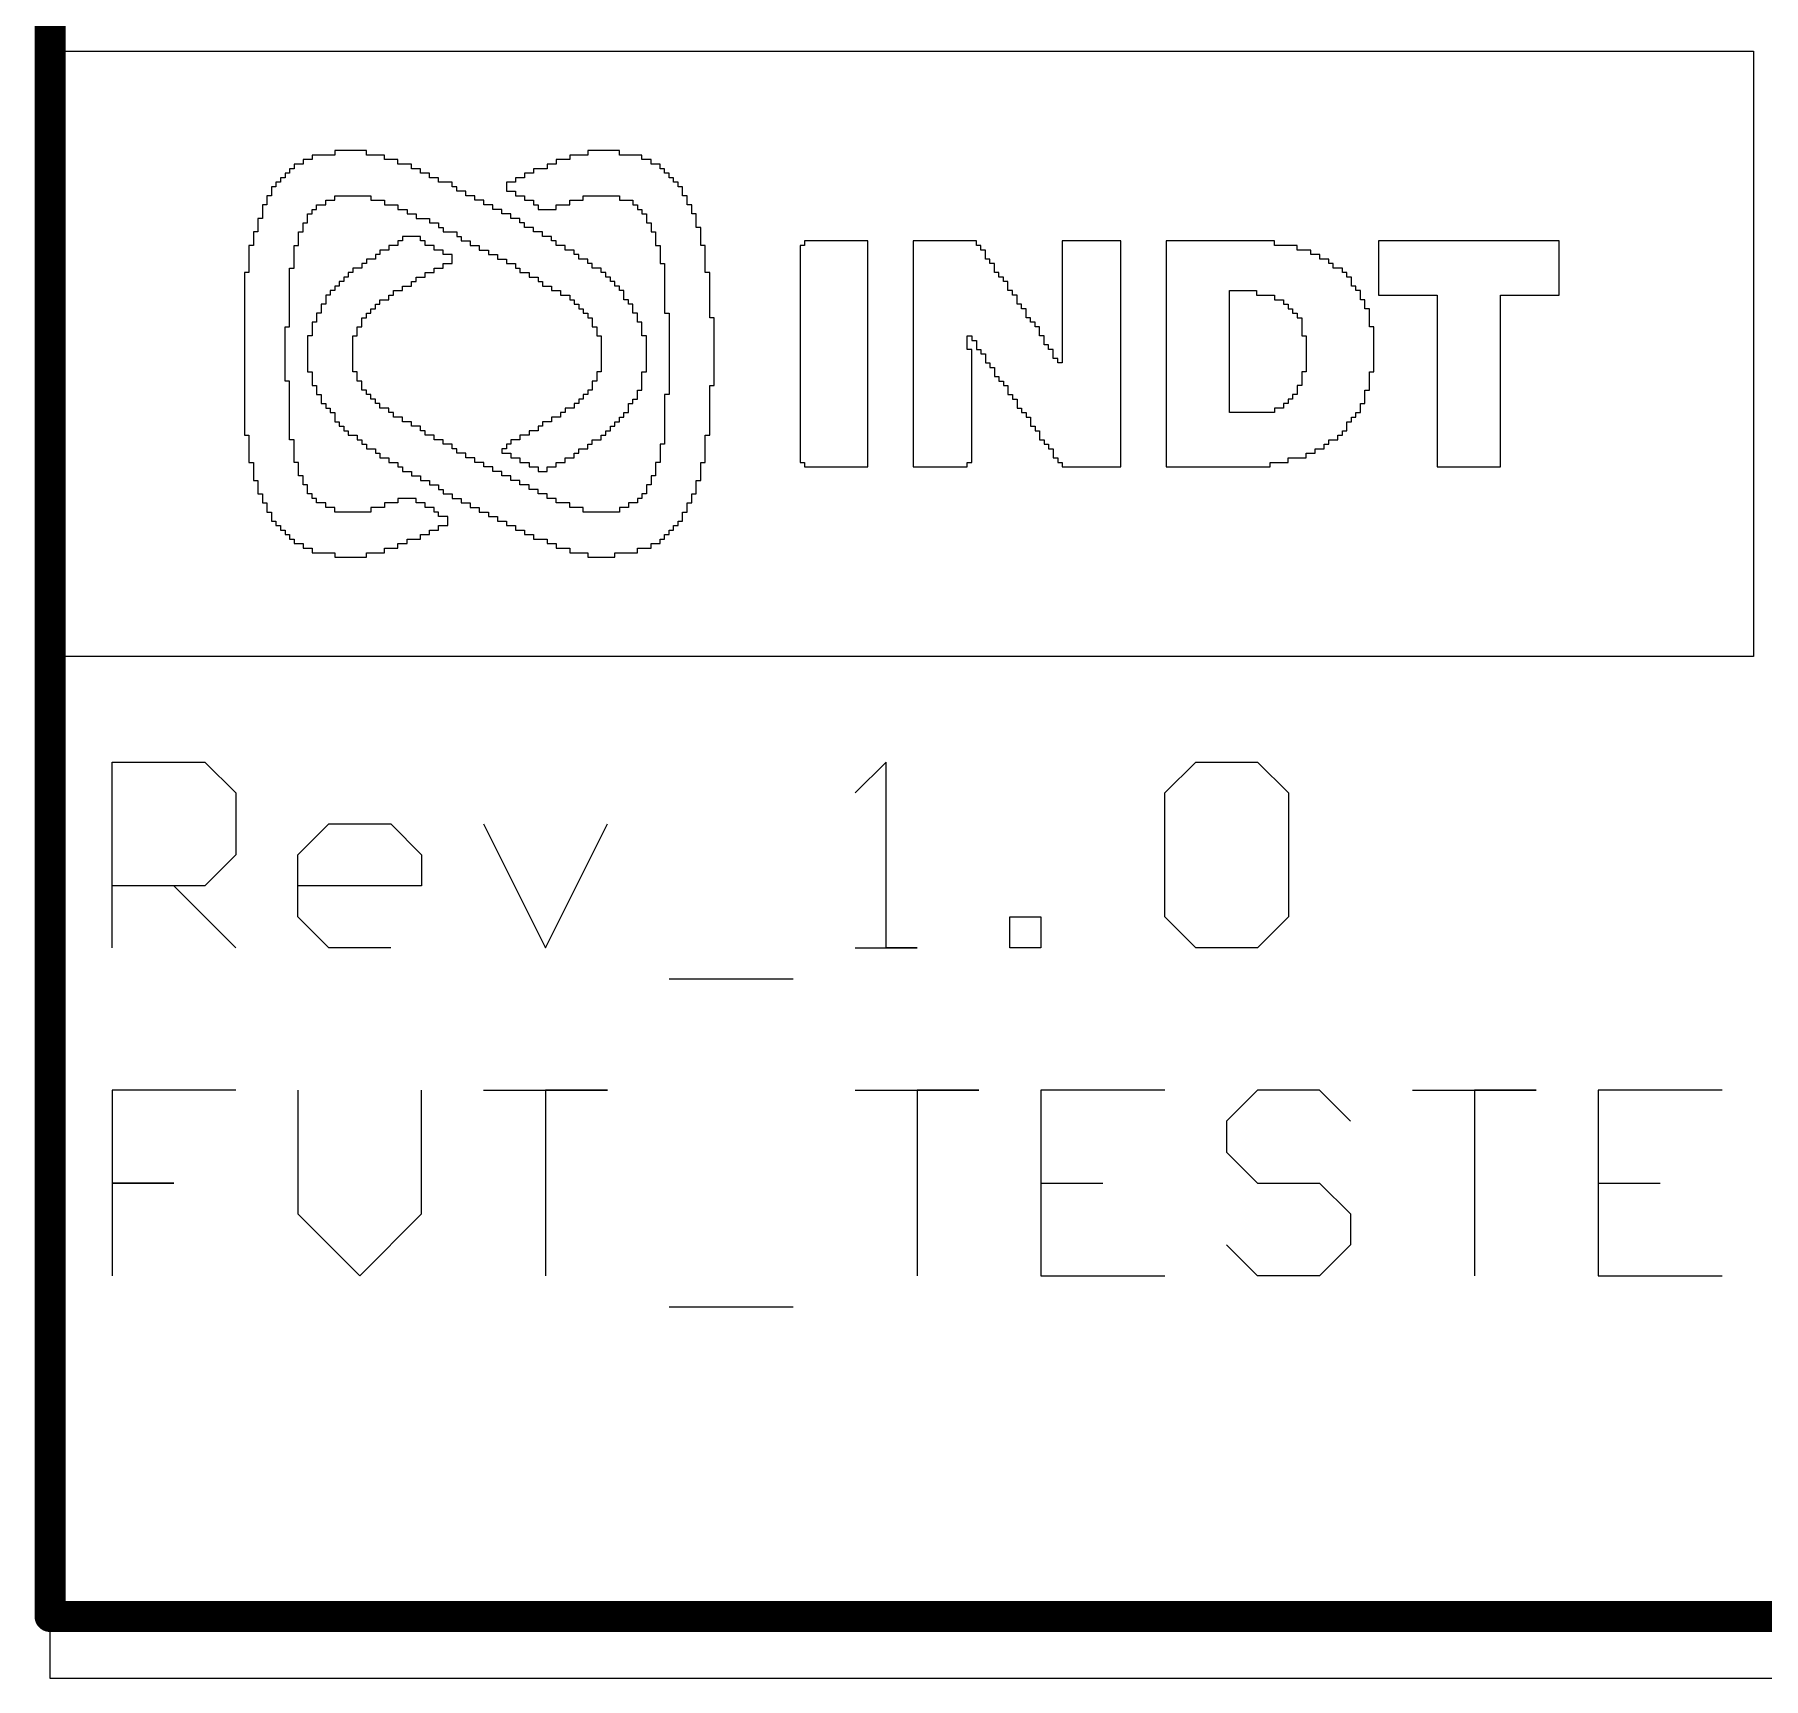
# Model space of a CAD drawing. Header units: millimetres. Extents: x 1.79 to 6.42, y 2.45 to 4.75.
# Drawn here: x 3.395 to 3.953, y 2.45 to 2.981 of the extents above; entities that cross this region are included whole.
import ezdxf

# ---------------------------------------------------------------- set-up
doc = ezdxf.new("R2010")
doc.units = ezdxf.units.MM
doc.header["$MEASUREMENT"] = 0
for name, color, linetype in [('BottomLayer', 5, 'Continuous'), ('TopLayer', 1, 'Continuous'), ('TopOverlay', 2, 'Continuous')]:
    doc.layers.add(name, color=color, linetype=linetype)

msp = doc.modelspace()

# ---------------------------------------------------------------- linework, layer by layer
at = {"layer": 'BottomLayer'}
for p, q in [((3.4, 2.45), (3.4, 4.75)), ((6.15, 2.45), (3.4, 2.45))]:
    msp.add_line(p, q, dxfattribs=at)
at = {"layer": 'TopLayer'}
for p, q in [((3.4, 2.45), (3.4, 4.75)), ((6.15, 2.45), (3.4, 2.45))]:
    msp.add_line(p, q, dxfattribs=at)
at = {"layer": 'TopOverlay'}
for p, q in [((3.4, 2.78), (3.4, 2.97549)), ((3.4, 2.97549), (3.95, 2.97549)), ((3.95, 2.97549), (3.95, 2.78)), ((3.49191, 2.94194), (3.48462, 2.94194)), ((3.48462, 2.94194), (3.48462, 2.94048)), ((3.50212, 2.9434), (3.49191, 2.9434)), ((3.49191, 2.9434), (3.49191, 2.94194)), ((3.50212, 2.94194), (3.50212, 2.9434)), ((3.50796, 2.94194), (3.50212, 2.94194)), ((3.50796, 2.94048), (3.50796, 2.94194)), ((3.57361, 2.94194), (3.56777, 2.94194)), ((3.56777, 2.94194), (3.56777, 2.94048)), ((3.58382, 2.9434), (3.57361, 2.9434)), ((3.57361, 2.9434), (3.57361, 2.94194)), ((3.58382, 2.94194), (3.58382, 2.9434)), ((3.59111, 2.94194), (3.58382, 2.94194)), ((3.59111, 2.94048), (3.59111, 2.94194)), ((3.47732, 2.9361), (3.47586, 2.9361)), ((3.47586, 2.9361), (3.47586, 2.93464)), ((3.47878, 2.93756), (3.47732, 2.93756)), ((3.47732, 2.93756), (3.47732, 2.9361)), ((3.4817, 2.93902), (3.47878, 2.93902)), ((3.47878, 2.93902), (3.47878, 2.93756)), ((3.48462, 2.94048), (3.4817, 2.94048)), ((3.4817, 2.94048), (3.4817, 2.93902)), ((3.51233, 2.94048), (3.50796, 2.94048)), ((3.51233, 2.93902), (3.51233, 2.94048)), ((3.51671, 2.93902), (3.51233, 2.93902)), ((3.51671, 2.93756), (3.51671, 2.93902)), ((3.51963, 2.93756), (3.51671, 2.93756)), ((3.51963, 2.9361), (3.51963, 2.93756)), ((3.52255, 2.9361), (3.51963, 2.9361)), ((3.52255, 2.93464), (3.52255, 2.9361)), ((3.5561, 2.9361), (3.55318, 2.9361)), ((3.55318, 2.9361), (3.55318, 2.93464)), ((3.56048, 2.93756), (3.5561, 2.93756)), ((3.5561, 2.93756), (3.5561, 2.9361)), ((3.5634, 2.93902), (3.56048, 2.93902)), ((3.56048, 2.93902), (3.56048, 2.93756)), ((3.56777, 2.94048), (3.5634, 2.94048)), ((3.5634, 2.94048), (3.5634, 2.93902)), ((3.59403, 2.94048), (3.59111, 2.94048)), ((3.59403, 2.93902), (3.59403, 2.94048)), ((3.59695, 2.93902), (3.59403, 2.93902)), ((3.59695, 2.93756), (3.59695, 2.93902)), ((3.59841, 2.93756), (3.59695, 2.93756)), ((3.59841, 2.9361), (3.59841, 2.93756)), ((3.59987, 2.9361), (3.59841, 2.9361)), ((3.59987, 2.93464), (3.59987, 2.9361)), ((3.47294, 2.93172), (3.47149, 2.93172)), ((3.47149, 2.93172), (3.47149, 2.92881)), ((3.4744, 2.93318), (3.47294, 2.93318)), ((3.47294, 2.93318), (3.47294, 2.93172)), ((3.47586, 2.93464), (3.4744, 2.93464)), ((3.4744, 2.93464), (3.4744, 2.93318)), ((3.52546, 2.93464), (3.52255, 2.93464)), ((3.52546, 2.93318), (3.52546, 2.93464)), ((3.52984, 2.93318), (3.52546, 2.93318)), ((3.52984, 2.93172), (3.52984, 2.93318)), ((3.5313, 2.93172), (3.52984, 2.93172)), ((3.5313, 2.93027), (3.5313, 2.93172)), ((3.55027, 2.93318), (3.54735, 2.93318)), ((3.54735, 2.93318), (3.54735, 2.93027)), ((3.55318, 2.93464), (3.55027, 2.93464)), ((3.55027, 2.93464), (3.55027, 2.93318)), ((3.60133, 2.93464), (3.59987, 2.93464)), ((3.60133, 2.93318), (3.60133, 2.93464)), ((3.60279, 2.93318), (3.60133, 2.93318)), ((3.60279, 2.93172), (3.60279, 2.93318)), ((3.60424, 2.93172), (3.60279, 2.93172)), ((3.60424, 2.92881), (3.60424, 2.93172)), ((3.47003, 2.92589), (3.46857, 2.92589)), ((3.46857, 2.92589), (3.46857, 2.92151)), ((3.47149, 2.92881), (3.47003, 2.92881)), ((3.47003, 2.92881), (3.47003, 2.92589)), ((3.48607, 2.92443), (3.48607, 2.92589)), ((3.48607, 2.92589), (3.48899, 2.92589)), ((3.48899, 2.92589), (3.48899, 2.92735)), ((3.48899, 2.92735), (3.49191, 2.92735)), ((3.49191, 2.92735), (3.49191, 2.92881)), ((3.49191, 2.92881), (3.50358, 2.92881)), ((3.50358, 2.92881), (3.50358, 2.92735)), ((3.50358, 2.92735), (3.50796, 2.92735)), ((3.50796, 2.92735), (3.50796, 2.92589)), ((3.50796, 2.92589), (3.51233, 2.92589)), ((3.51233, 2.92589), (3.51233, 2.92443)), ((3.53422, 2.93027), (3.5313, 2.93027)), ((3.53422, 2.92881), (3.53422, 2.93027)), ((3.53714, 2.92881), (3.53422, 2.92881)), ((3.53714, 2.92735), (3.53714, 2.92881)), ((3.54005, 2.92735), (3.53714, 2.92735)), ((3.54005, 2.92589), (3.54005, 2.92735)), ((3.54297, 2.92589), (3.54005, 2.92589)), ((3.54297, 2.92443), (3.54297, 2.92589)), ((3.54735, 2.93027), (3.55027, 2.93027)), ((3.55027, 2.93027), (3.55027, 2.92881)), ((3.55027, 2.92881), (3.55318, 2.92881)), ((3.55318, 2.92881), (3.55318, 2.92735)), ((3.55318, 2.92735), (3.5561, 2.92735)), ((3.5561, 2.92735), (3.5561, 2.92589)), ((3.5561, 2.92589), (3.55756, 2.92589)), ((3.55756, 2.92589), (3.55756, 2.92443)), ((3.5634, 2.92443), (3.5634, 2.92589)), ((3.5634, 2.92589), (3.56777, 2.92589)), ((3.56777, 2.92589), (3.56777, 2.92735)), ((3.56777, 2.92735), (3.57215, 2.92735)), ((3.57215, 2.92735), (3.57215, 2.92881)), ((3.57215, 2.92881), (3.58382, 2.92881)), ((3.58382, 2.92881), (3.58382, 2.92735)), ((3.58382, 2.92735), (3.5882, 2.92735)), ((3.5882, 2.92735), (3.5882, 2.92589)), ((3.5882, 2.92589), (3.58966, 2.92589)), ((3.58966, 2.92589), (3.58966, 2.92443)), ((3.6057, 2.92881), (3.60424, 2.92881)), ((3.6057, 2.92589), (3.6057, 2.92881)), ((3.60716, 2.92589), (3.6057, 2.92589)), ((3.60716, 2.92297), (3.60716, 2.92589)), ((3.46857, 2.92151), (3.46711, 2.92151)), ((3.46711, 2.92151), (3.46711, 2.91714)), ((3.4817, 2.91714), (3.4817, 2.92005)), ((3.4817, 2.92005), (3.48316, 2.92005)), ((3.48316, 2.92005), (3.48316, 2.92297)), ((3.48316, 2.92297), (3.48462, 2.92297)), ((3.48462, 2.92297), (3.48462, 2.92443)), ((3.48462, 2.92443), (3.48607, 2.92443)), ((3.51233, 2.92443), (3.51525, 2.92443)), ((3.51525, 2.92443), (3.51525, 2.92297)), ((3.51525, 2.92297), (3.51817, 2.92297)), ((3.51817, 2.92297), (3.51817, 2.92151)), ((3.51817, 2.92151), (3.52255, 2.92151)), ((3.52255, 2.92151), (3.52255, 2.92005)), ((3.52255, 2.92005), (3.52546, 2.92005)), ((3.52546, 2.92005), (3.52546, 2.91859)), ((3.54589, 2.92443), (3.54297, 2.92443)), ((3.54589, 2.92297), (3.54589, 2.92443)), ((3.54881, 2.92297), (3.54589, 2.92297)), ((3.54881, 2.92151), (3.54881, 2.92297)), ((3.55172, 2.92151), (3.54881, 2.92151)), ((3.55172, 2.92005), (3.55172, 2.92151)), ((3.55318, 2.92005), (3.55172, 2.92005)), ((3.55318, 2.91859), (3.55318, 2.92005)), ((3.55756, 2.92443), (3.5634, 2.92443)), ((3.58966, 2.92443), (3.59111, 2.92443)), ((3.59111, 2.92443), (3.59111, 2.92297)), ((3.59111, 2.92297), (3.59257, 2.92297)), ((3.59257, 2.92297), (3.59257, 2.92005)), ((3.59257, 2.92005), (3.59403, 2.92005)), ((3.59403, 2.92005), (3.59403, 2.91714)), ((3.60862, 2.92297), (3.60716, 2.92297)), ((3.60862, 2.91859), (3.60862, 2.92297)), ((3.46711, 2.91714), (3.46565, 2.91714)), ((3.46565, 2.91714), (3.46565, 2.91276)), ((3.48024, 2.91276), (3.48024, 2.91714)), ((3.48024, 2.91714), (3.4817, 2.91714)), ((3.51379, 2.91422), (3.51233, 2.91422)), ((3.51233, 2.91422), (3.51233, 2.91276)), ((3.51963, 2.91568), (3.51379, 2.91568)), ((3.51379, 2.91568), (3.51379, 2.91422)), ((3.51963, 2.91422), (3.51963, 2.91568)), ((3.52109, 2.91422), (3.51963, 2.91422)), ((3.52109, 2.91276), (3.52109, 2.91422)), ((3.52546, 2.91859), (3.52692, 2.91859)), ((3.52692, 2.91859), (3.52692, 2.91714)), ((3.52692, 2.91714), (3.5313, 2.91714)), ((3.5313, 2.91714), (3.5313, 2.91568)), ((3.5313, 2.91568), (3.53276, 2.91568)), ((3.53276, 2.91568), (3.53276, 2.91422)), ((3.53276, 2.91422), (3.53568, 2.91422)), ((3.53568, 2.91422), (3.53568, 2.91276)), ((3.5561, 2.91859), (3.55318, 2.91859)), ((3.5561, 2.91714), (3.5561, 2.91859)), ((3.55902, 2.91714), (3.5561, 2.91714)), ((3.55902, 2.91568), (3.55902, 2.91714)), ((3.56194, 2.91568), (3.55902, 2.91568)), ((3.56194, 2.91422), (3.56194, 2.91568)), ((3.5634, 2.91422), (3.56194, 2.91422)), ((3.5634, 2.91276), (3.5634, 2.91422)), ((3.59403, 2.91714), (3.59549, 2.91714)), ((3.59549, 2.91714), (3.59549, 2.91276)), ((3.61008, 2.91859), (3.60862, 2.91859)), ((3.61008, 2.91276), (3.61008, 2.91859)), ((3.66406, 2.91422), (3.64363, 2.91422)), ((3.64363, 2.91422), (3.64363, 2.91276)), ((3.66406, 2.84127), (3.66406, 2.91422)), ((3.69907, 2.91422), (3.67865, 2.91422)), ((3.67865, 2.91422), (3.67865, 2.84127)), ((3.69907, 2.91276), (3.69907, 2.91422)), ((3.74576, 2.91422), (3.72679, 2.91422)), ((3.72679, 2.91422), (3.72679, 2.87483)), ((3.74576, 2.84127), (3.74576, 2.91422)), ((3.79536, 2.91422), (3.76034, 2.91422)), ((3.76034, 2.91422), (3.76034, 2.84127)), ((3.79536, 2.91276), (3.79536, 2.91422)), ((3.88727, 2.91422), (3.82891, 2.91422)), ((3.82891, 2.91422), (3.82891, 2.89671)), ((3.88727, 2.89671), (3.88727, 2.91422)), ((3.46565, 2.91276), (3.46419, 2.91276)), ((3.46419, 2.91276), (3.46419, 2.90401)), ((3.47878, 2.90546), (3.47878, 2.91276)), ((3.47878, 2.91276), (3.48024, 2.91276)), ((3.50504, 2.90838), (3.50212, 2.90838)), ((3.50212, 2.90838), (3.50212, 2.90692)), ((3.5065, 2.90984), (3.50504, 2.90984)), ((3.50504, 2.90984), (3.50504, 2.90838)), ((3.50942, 2.9113), (3.5065, 2.9113)), ((3.5065, 2.9113), (3.5065, 2.90984)), ((3.51233, 2.91276), (3.50942, 2.91276)), ((3.50942, 2.91276), (3.50942, 2.9113)), ((3.52401, 2.91276), (3.52109, 2.91276)), ((3.52401, 2.9113), (3.52401, 2.91276)), ((3.52692, 2.9113), (3.52401, 2.9113)), ((3.52692, 2.90984), (3.52692, 2.9113)), ((3.52984, 2.90984), (3.52692, 2.90984)), ((3.52984, 2.90692), (3.52984, 2.90984)), ((3.53568, 2.91276), (3.53859, 2.91276)), ((3.53859, 2.91276), (3.53859, 2.9113)), ((3.53859, 2.9113), (3.54151, 2.9113)), ((3.54151, 2.9113), (3.54151, 2.90984)), ((3.54151, 2.90984), (3.54443, 2.90984)), ((3.54443, 2.90984), (3.54443, 2.90838)), ((3.54443, 2.90838), (3.54735, 2.90838)), ((3.54735, 2.90838), (3.54735, 2.90692)), ((3.56631, 2.91276), (3.5634, 2.91276)), ((3.56631, 2.9113), (3.56631, 2.91276)), ((3.56923, 2.9113), (3.56631, 2.9113)), ((3.56923, 2.90984), (3.56923, 2.9113)), ((3.57069, 2.90984), (3.56923, 2.90984)), ((3.57069, 2.90838), (3.57069, 2.90984)), ((3.57361, 2.90838), (3.57069, 2.90838)), ((3.57361, 2.90692), (3.57361, 2.90838)), ((3.59549, 2.91276), (3.59695, 2.91276)), ((3.59695, 2.91276), (3.59695, 2.90692)), ((3.61154, 2.91276), (3.61008, 2.91276)), ((3.61154, 2.90401), (3.61154, 2.91276)), ((3.64363, 2.91276), (3.64218, 2.91276)), ((3.64218, 2.91276), (3.64218, 2.88066)), ((3.70053, 2.91276), (3.69907, 2.91276)), ((3.70053, 2.9113), (3.70053, 2.91276)), ((3.70199, 2.9113), (3.70053, 2.9113)), ((3.70199, 2.90838), (3.70199, 2.9113)), ((3.70345, 2.90838), (3.70199, 2.90838)), ((3.70345, 2.90692), (3.70345, 2.90838)), ((3.80265, 2.91276), (3.79536, 2.91276)), ((3.80265, 2.9113), (3.80265, 2.91276)), ((3.80703, 2.9113), (3.80265, 2.9113)), ((3.80703, 2.90984), (3.80703, 2.9113)), ((3.80995, 2.90984), (3.80703, 2.90984)), ((3.80995, 2.90838), (3.80995, 2.90984)), ((3.81286, 2.90838), (3.80995, 2.90838)), ((3.81286, 2.90692), (3.81286, 2.90838)), ((3.46419, 2.90401), (3.46273, 2.90401)), ((3.46273, 2.90401), (3.46273, 2.85149)), ((3.47732, 2.8865), (3.47732, 2.90546)), ((3.47732, 2.90546), (3.47878, 2.90546)), ((3.49775, 2.90401), (3.49629, 2.90401)), ((3.49629, 2.90401), (3.49629, 2.90255)), ((3.50066, 2.90546), (3.49775, 2.90546)), ((3.49775, 2.90546), (3.49775, 2.90401)), ((3.50212, 2.90692), (3.50066, 2.90692)), ((3.50066, 2.90692), (3.50066, 2.90546)), ((3.52109, 2.90255), (3.52109, 2.90401)), ((3.52109, 2.90401), (3.52401, 2.90401)), ((3.52401, 2.90401), (3.52401, 2.90546)), ((3.52401, 2.90546), (3.52692, 2.90546)), ((3.52692, 2.90546), (3.52692, 2.90692)), ((3.52692, 2.90692), (3.52984, 2.90692)), ((3.54735, 2.90692), (3.55027, 2.90692)), ((3.55027, 2.90692), (3.55027, 2.90546)), ((3.55027, 2.90546), (3.55172, 2.90546)), ((3.55172, 2.90546), (3.55172, 2.90401)), ((3.55172, 2.90401), (3.55464, 2.90401)), ((3.55464, 2.90401), (3.55464, 2.90255)), ((3.57507, 2.90692), (3.57361, 2.90692)), ((3.57507, 2.90546), (3.57507, 2.90692)), ((3.57798, 2.90546), (3.57507, 2.90546)), ((3.57798, 2.90401), (3.57798, 2.90546)), ((3.57944, 2.90401), (3.57798, 2.90401)), ((3.57944, 2.90255), (3.57944, 2.90401)), ((3.59695, 2.90692), (3.59841, 2.90692)), ((3.59841, 2.90692), (3.59841, 2.89088)), ((3.613, 2.90401), (3.61154, 2.90401)), ((3.613, 2.88942), (3.613, 2.90401)), ((3.70491, 2.90692), (3.70345, 2.90692)), ((3.70491, 2.90401), (3.70491, 2.90692)), ((3.70637, 2.90401), (3.70491, 2.90401)), ((3.70637, 2.90255), (3.70637, 2.90401)), ((3.81432, 2.90692), (3.81286, 2.90692)), ((3.81432, 2.90546), (3.81432, 2.90692)), ((3.81724, 2.90546), (3.81432, 2.90546)), ((3.81724, 2.90401), (3.81724, 2.90546)), ((3.8187, 2.90401), (3.81724, 2.90401)), ((3.8187, 2.90255), (3.8187, 2.90401)), ((3.49191, 2.89817), (3.49045, 2.89817)), ((3.49045, 2.89817), (3.49045, 2.89671)), ((3.49337, 2.89963), (3.49191, 2.89963)), ((3.49191, 2.89963), (3.49191, 2.89817)), ((3.49483, 2.90109), (3.49337, 2.90109)), ((3.49337, 2.90109), (3.49337, 2.89963)), ((3.49629, 2.90255), (3.49483, 2.90255)), ((3.49483, 2.90255), (3.49483, 2.90109)), ((3.51088, 2.89671), (3.51088, 2.89817)), ((3.51088, 2.89817), (3.51379, 2.89817)), ((3.51379, 2.89817), (3.51379, 2.89963)), ((3.51379, 2.89963), (3.51671, 2.89963)), ((3.51671, 2.89963), (3.51671, 2.90109)), ((3.51671, 2.90109), (3.51817, 2.90109)), ((3.51817, 2.90109), (3.51817, 2.90255)), ((3.51817, 2.90255), (3.52109, 2.90255)), ((3.55464, 2.90255), (3.55756, 2.90255)), ((3.55756, 2.90255), (3.55756, 2.90109)), ((3.55756, 2.90109), (3.55902, 2.90109)), ((3.55902, 2.90109), (3.55902, 2.89963)), ((3.55902, 2.89963), (3.56194, 2.89963)), ((3.56194, 2.89963), (3.56194, 2.89817)), ((3.56194, 2.89817), (3.56485, 2.89817)), ((3.56485, 2.89817), (3.56485, 2.89671)), ((3.5809, 2.90255), (3.57944, 2.90255)), ((3.5809, 2.90109), (3.5809, 2.90255)), ((3.58236, 2.90109), (3.5809, 2.90109)), ((3.58236, 2.89963), (3.58236, 2.90109)), ((3.58382, 2.89963), (3.58236, 2.89963)), ((3.58382, 2.89817), (3.58382, 2.89963)), ((3.58528, 2.89817), (3.58382, 2.89817)), ((3.58528, 2.89525), (3.58528, 2.89817)), ((3.70782, 2.90255), (3.70637, 2.90255)), ((3.70782, 2.90109), (3.70782, 2.90255)), ((3.70928, 2.90109), (3.70782, 2.90109)), ((3.70928, 2.89817), (3.70928, 2.90109)), ((3.71074, 2.89817), (3.70928, 2.89817)), ((3.71074, 2.89671), (3.71074, 2.89817)), ((3.78077, 2.89088), (3.78077, 2.89817)), ((3.78077, 2.89817), (3.78952, 2.89817)), ((3.78952, 2.89817), (3.78952, 2.89671)), ((3.82016, 2.90255), (3.8187, 2.90255)), ((3.82016, 2.89963), (3.82016, 2.90255)), ((3.82162, 2.89963), (3.82016, 2.89963)), ((3.82162, 2.89817), (3.82162, 2.89963)), ((3.82308, 2.89817), (3.82162, 2.89817)), ((3.82308, 2.89525), (3.82308, 2.89817)), ((3.48899, 2.89379), (3.48753, 2.89379)), ((3.48753, 2.89379), (3.48753, 2.89088)), ((3.49045, 2.89671), (3.48899, 2.89671)), ((3.48899, 2.89671), (3.48899, 2.89379)), ((3.50358, 2.89088), (3.50358, 2.89233)), ((3.50358, 2.89233), (3.50504, 2.89233)), ((3.50504, 2.89233), (3.50504, 2.89379)), ((3.50504, 2.89379), (3.5065, 2.89379)), ((3.5065, 2.89379), (3.5065, 2.89525)), ((3.5065, 2.89525), (3.50942, 2.89525)), ((3.50942, 2.89525), (3.50942, 2.89671)), ((3.50942, 2.89671), (3.51088, 2.89671)), ((3.56485, 2.89671), (3.56777, 2.89671)), ((3.56777, 2.89671), (3.56777, 2.89525)), ((3.56777, 2.89525), (3.56923, 2.89525)), ((3.56923, 2.89525), (3.56923, 2.89379)), ((3.56923, 2.89379), (3.57069, 2.89379)), ((3.57069, 2.89379), (3.57069, 2.89233)), ((3.57069, 2.89233), (3.57215, 2.89233)), ((3.57215, 2.89233), (3.57215, 2.89088)), ((3.58674, 2.89525), (3.58528, 2.89525)), ((3.58674, 2.89379), (3.58674, 2.89525)), ((3.5882, 2.89379), (3.58674, 2.89379)), ((3.5882, 2.89088), (3.5882, 2.89379)), ((3.7122, 2.89671), (3.71074, 2.89671)), ((3.7122, 2.89379), (3.7122, 2.89671)), ((3.71366, 2.89379), (3.7122, 2.89379)), ((3.71366, 2.89233), (3.71366, 2.89379)), ((3.71512, 2.89233), (3.71366, 2.89233)), ((3.71512, 2.88942), (3.71512, 2.89233)), ((3.78952, 2.89671), (3.79536, 2.89671)), ((3.79536, 2.89671), (3.79536, 2.89525)), ((3.79536, 2.89525), (3.79828, 2.89525)), ((3.79828, 2.89525), (3.79828, 2.89379)), ((3.79828, 2.89379), (3.79973, 2.89379)), ((3.79973, 2.89379), (3.79973, 2.89233)), ((3.79973, 2.89233), (3.80119, 2.89233)), ((3.80119, 2.89233), (3.80119, 2.89088)), ((3.82454, 2.89525), (3.82308, 2.89525)), ((3.82454, 2.89233), (3.82454, 2.89525)), ((3.82599, 2.89233), (3.82454, 2.89233)), ((3.82599, 2.8865), (3.82599, 2.89233)), ((3.82891, 2.89671), (3.84788, 2.89671)), ((3.84788, 2.89671), (3.84788, 2.84857)), ((3.8683, 2.84127), (3.8683, 2.89671)), ((3.8683, 2.89671), (3.88727, 2.89671)), ((3.47586, 2.86899), (3.47586, 2.8865)), ((3.47586, 2.8865), (3.47732, 2.8865)), ((3.48607, 2.88796), (3.48462, 2.88796)), ((3.48462, 2.88796), (3.48462, 2.88358)), ((3.48753, 2.89088), (3.48607, 2.89088)), ((3.48607, 2.89088), (3.48607, 2.88796)), ((3.4992, 2.88358), (3.4992, 2.8865)), ((3.4992, 2.8865), (3.50066, 2.8865)), ((3.50066, 2.8865), (3.50066, 2.88942)), ((3.50066, 2.88942), (3.50212, 2.88942)), ((3.50212, 2.88942), (3.50212, 2.89088)), ((3.50212, 2.89088), (3.50358, 2.89088)), ((3.57215, 2.89088), (3.57361, 2.89088)), ((3.57361, 2.89088), (3.57361, 2.88942)), ((3.57361, 2.88942), (3.57507, 2.88942)), ((3.57507, 2.88942), (3.57507, 2.8865)), ((3.57507, 2.8865), (3.57653, 2.8865)), ((3.57653, 2.8865), (3.57653, 2.88358)), ((3.58966, 2.89088), (3.5882, 2.89088)), ((3.58966, 2.88796), (3.58966, 2.89088)), ((3.59111, 2.88796), (3.58966, 2.88796)), ((3.59111, 2.88358), (3.59111, 2.88796)), ((3.59841, 2.89088), (3.59987, 2.89088)), ((3.59987, 2.89088), (3.59987, 2.86462)), ((3.61446, 2.88942), (3.613, 2.88942)), ((3.61446, 2.86753), (3.61446, 2.88942)), ((3.71658, 2.88942), (3.71512, 2.88942)), ((3.71658, 2.88796), (3.71658, 2.88942)), ((3.71804, 2.88796), (3.71658, 2.88796)), ((3.71804, 2.8865), (3.71804, 2.88796)), ((3.7195, 2.8865), (3.71804, 2.8865)), ((3.7195, 2.88358), (3.7195, 2.8865)), ((3.78077, 2.88942), (3.78077, 2.89088)), ((3.78077, 2.85878), (3.78077, 2.88942)), ((3.80119, 2.89088), (3.80265, 2.89088)), ((3.80265, 2.89088), (3.80265, 2.88942)), ((3.80265, 2.88942), (3.80411, 2.88942)), ((3.80411, 2.88942), (3.80411, 2.88358)), ((3.82745, 2.8865), (3.82599, 2.8865)), ((3.82745, 2.87191), (3.82745, 2.8865)), ((3.48462, 2.88358), (3.48316, 2.88358)), ((3.48316, 2.88358), (3.48316, 2.87191)), ((3.49775, 2.87191), (3.49775, 2.88358)), ((3.49775, 2.88358), (3.4992, 2.88358)), ((3.57653, 2.88358), (3.57798, 2.88358)), ((3.57798, 2.88358), (3.57798, 2.87191)), ((3.59257, 2.88358), (3.59111, 2.88358)), ((3.59257, 2.87191), (3.59257, 2.88358)), ((3.64218, 2.88066), (3.64218, 2.8792)), ((3.69615, 2.8792), (3.69615, 2.88358)), ((3.69615, 2.88358), (3.69761, 2.88358)), ((3.69761, 2.88358), (3.69761, 2.88212)), ((3.69761, 2.88212), (3.69907, 2.88212)), ((3.69907, 2.88212), (3.69907, 2.8792)), ((3.72095, 2.88358), (3.7195, 2.88358)), ((3.72095, 2.88066), (3.72095, 2.88358)), ((3.72241, 2.88066), (3.72095, 2.88066)), ((3.72241, 2.8792), (3.72241, 2.88066)), ((3.80411, 2.88358), (3.80557, 2.88358)), ((3.80557, 2.88358), (3.80557, 2.87191)), ((3.64218, 2.8792), (3.64218, 2.84273)), ((3.69761, 2.8792), (3.69615, 2.8792)), ((3.69761, 2.84857), (3.69761, 2.8792)), ((3.69907, 2.8792), (3.70053, 2.8792)), ((3.70053, 2.8792), (3.70053, 2.87775)), ((3.70053, 2.87775), (3.70199, 2.87775)), ((3.70199, 2.87775), (3.70199, 2.87483)), ((3.70199, 2.87483), (3.70345, 2.87483)), ((3.70345, 2.87483), (3.70345, 2.87337)), ((3.72387, 2.8792), (3.72241, 2.8792)), ((3.72387, 2.87629), (3.72387, 2.8792)), ((3.72533, 2.87629), (3.72387, 2.87629)), ((3.72533, 2.87483), (3.72533, 2.87629)), ((3.72679, 2.87483), (3.72533, 2.87483)), ((3.48316, 2.87191), (3.48462, 2.87191)), ((3.48462, 2.87191), (3.48462, 2.86753)), ((3.4992, 2.87191), (3.49775, 2.87191)), ((3.4992, 2.86899), (3.4992, 2.87191)), ((3.57798, 2.87191), (3.57653, 2.87191)), ((3.57653, 2.87191), (3.57653, 2.86899)), ((3.59111, 2.86607), (3.59111, 2.87191)), ((3.59111, 2.87191), (3.59257, 2.87191)), ((3.70345, 2.87337), (3.70491, 2.87337)), ((3.70491, 2.87337), (3.70491, 2.87045)), ((3.70491, 2.87045), (3.70637, 2.87045)), ((3.70637, 2.87045), (3.70637, 2.86899)), ((3.80557, 2.87191), (3.80411, 2.87191)), ((3.80411, 2.87191), (3.80411, 2.86753)), ((3.82599, 2.86607), (3.82599, 2.87191)), ((3.82599, 2.87191), (3.82745, 2.87191)), ((3.47732, 2.86899), (3.47586, 2.86899)), ((3.47732, 2.85003), (3.47732, 2.86899)), ((3.48462, 2.86753), (3.48607, 2.86753)), ((3.48607, 2.86753), (3.48607, 2.86462)), ((3.48607, 2.86462), (3.48753, 2.86462)), ((3.48753, 2.86462), (3.48753, 2.8617)), ((3.50066, 2.86899), (3.4992, 2.86899)), ((3.50066, 2.86607), (3.50066, 2.86899)), ((3.50212, 2.86607), (3.50066, 2.86607)), ((3.50212, 2.86462), (3.50212, 2.86607)), ((3.50358, 2.86462), (3.50212, 2.86462)), ((3.50358, 2.86316), (3.50358, 2.86462)), ((3.57361, 2.86462), (3.57215, 2.86462)), ((3.57215, 2.86462), (3.57215, 2.86316)), ((3.57507, 2.86607), (3.57361, 2.86607)), ((3.57361, 2.86607), (3.57361, 2.86462)), ((3.57653, 2.86899), (3.57507, 2.86899)), ((3.57507, 2.86899), (3.57507, 2.86607)), ((3.58966, 2.86316), (3.58966, 2.86607)), ((3.58966, 2.86607), (3.59111, 2.86607)), ((3.59987, 2.86462), (3.59841, 2.86462)), ((3.59841, 2.86462), (3.59841, 2.84857)), ((3.613, 2.85149), (3.613, 2.86753)), ((3.613, 2.86753), (3.61446, 2.86753)), ((3.70637, 2.86899), (3.70782, 2.86899)), ((3.70782, 2.86899), (3.70782, 2.86753)), ((3.70782, 2.86753), (3.70928, 2.86753)), ((3.70928, 2.86753), (3.70928, 2.86462)), ((3.70928, 2.86462), (3.71074, 2.86462)), ((3.71074, 2.86462), (3.71074, 2.86316)), ((3.80265, 2.86462), (3.80119, 2.86462)), ((3.80119, 2.86462), (3.80119, 2.86316)), ((3.80411, 2.86753), (3.80265, 2.86753)), ((3.80265, 2.86753), (3.80265, 2.86462)), ((3.82454, 2.8617), (3.82454, 2.86607)), ((3.82454, 2.86607), (3.82599, 2.86607)), ((3.48753, 2.8617), (3.48899, 2.8617)), ((3.48899, 2.8617), (3.48899, 2.86024)), ((3.48899, 2.86024), (3.49045, 2.86024)), ((3.49045, 2.86024), (3.49045, 2.85878)), ((3.49045, 2.85878), (3.49191, 2.85878)), ((3.49191, 2.85878), (3.49191, 2.85586)), ((3.50504, 2.86316), (3.50358, 2.86316)), ((3.50504, 2.8617), (3.50504, 2.86316)), ((3.5065, 2.8617), (3.50504, 2.8617)), ((3.5065, 2.86024), (3.5065, 2.8617)), ((3.50942, 2.86024), (3.5065, 2.86024)), ((3.50942, 2.85878), (3.50942, 2.86024)), ((3.51088, 2.85878), (3.50942, 2.85878)), ((3.51088, 2.85732), (3.51088, 2.85878)), ((3.56631, 2.85878), (3.56485, 2.85878)), ((3.56485, 2.85878), (3.56485, 2.85732)), ((3.56923, 2.86024), (3.56631, 2.86024)), ((3.56631, 2.86024), (3.56631, 2.85878)), ((3.57069, 2.8617), (3.56923, 2.8617)), ((3.56923, 2.8617), (3.56923, 2.86024)), ((3.57215, 2.86316), (3.57069, 2.86316)), ((3.57069, 2.86316), (3.57069, 2.8617)), ((3.58528, 2.85732), (3.58528, 2.85878)), ((3.58528, 2.85878), (3.58674, 2.85878)), ((3.58674, 2.85878), (3.58674, 2.8617)), ((3.58674, 2.8617), (3.5882, 2.8617)), ((3.5882, 2.8617), (3.5882, 2.86316)), ((3.5882, 2.86316), (3.58966, 2.86316)), ((3.71074, 2.86316), (3.7122, 2.86316)), ((3.7122, 2.86316), (3.7122, 2.86024)), ((3.7122, 2.86024), (3.71366, 2.86024)), ((3.71366, 2.86024), (3.71366, 2.85878)), ((3.71366, 2.85878), (3.71512, 2.85878)), ((3.71512, 2.85878), (3.71512, 2.85732)), ((3.79536, 2.85878), (3.78077, 2.85878)), ((3.79828, 2.86024), (3.79536, 2.86024)), ((3.79536, 2.86024), (3.79536, 2.85878)), ((3.79973, 2.8617), (3.79828, 2.8617)), ((3.79828, 2.8617), (3.79828, 2.86024)), ((3.80119, 2.86316), (3.79973, 2.86316)), ((3.79973, 2.86316), (3.79973, 2.8617)), ((3.82162, 2.85732), (3.82162, 2.85878)), ((3.82162, 2.85878), (3.82308, 2.85878)), ((3.82308, 2.85878), (3.82308, 2.8617)), ((3.82308, 2.8617), (3.82454, 2.8617)), ((3.49191, 2.85586), (3.49337, 2.85586)), ((3.49337, 2.85586), (3.49337, 2.8544)), ((3.49337, 2.8544), (3.49483, 2.8544)), ((3.49483, 2.8544), (3.49483, 2.85294)), ((3.49483, 2.85294), (3.49629, 2.85294)), ((3.49629, 2.85294), (3.49629, 2.85149)), ((3.51379, 2.85732), (3.51088, 2.85732)), ((3.51379, 2.85586), (3.51379, 2.85732)), ((3.51671, 2.85586), (3.51379, 2.85586)), ((3.51671, 2.8544), (3.51671, 2.85586)), ((3.51963, 2.8544), (3.51671, 2.8544)), ((3.51963, 2.85294), (3.51963, 2.8544)), ((3.52109, 2.85294), (3.51963, 2.85294)), ((3.52109, 2.85149), (3.52109, 2.85294)), ((3.55756, 2.85294), (3.55464, 2.85294)), ((3.55464, 2.85294), (3.55464, 2.85149)), ((3.55902, 2.8544), (3.55756, 2.8544)), ((3.55756, 2.8544), (3.55756, 2.85294)), ((3.56194, 2.85586), (3.55902, 2.85586)), ((3.55902, 2.85586), (3.55902, 2.8544)), ((3.56485, 2.85732), (3.56194, 2.85732)), ((3.56194, 2.85732), (3.56194, 2.85586)), ((3.57944, 2.85149), (3.57944, 2.85294)), ((3.57944, 2.85294), (3.5809, 2.85294)), ((3.5809, 2.85294), (3.5809, 2.8544)), ((3.5809, 2.8544), (3.58236, 2.8544)), ((3.58236, 2.8544), (3.58236, 2.85586)), ((3.58236, 2.85586), (3.58382, 2.85586)), ((3.58382, 2.85586), (3.58382, 2.85732)), ((3.58382, 2.85732), (3.58528, 2.85732)), ((3.71512, 2.85732), (3.71658, 2.85732)), ((3.71658, 2.85732), (3.71658, 2.8544)), ((3.71658, 2.8544), (3.71804, 2.8544)), ((3.71804, 2.8544), (3.71804, 2.85294)), ((3.71804, 2.85294), (3.7195, 2.85294)), ((3.7195, 2.85294), (3.7195, 2.85003)), ((3.81724, 2.85149), (3.81724, 2.85294)), ((3.81724, 2.85294), (3.8187, 2.85294)), ((3.8187, 2.85294), (3.8187, 2.85586)), ((3.8187, 2.85586), (3.82016, 2.85586)), ((3.82016, 2.85586), (3.82016, 2.85732)), ((3.82016, 2.85732), (3.82162, 2.85732)), ((3.46273, 2.85149), (3.46419, 2.85149)), ((3.46419, 2.85149), (3.46419, 2.84273)), ((3.47878, 2.85003), (3.47732, 2.85003)), ((3.47878, 2.84273), (3.47878, 2.85003)), ((3.49629, 2.85149), (3.4992, 2.85149)), ((3.4992, 2.85149), (3.4992, 2.85003)), ((3.4992, 2.85003), (3.50066, 2.85003)), ((3.50066, 2.85003), (3.50066, 2.84857)), ((3.50066, 2.84857), (3.50212, 2.84857)), ((3.50212, 2.84857), (3.50212, 2.84711)), ((3.50212, 2.84711), (3.50504, 2.84711)), ((3.50504, 2.84711), (3.50504, 2.84565)), ((3.52401, 2.85149), (3.52109, 2.85149)), ((3.52401, 2.85003), (3.52401, 2.85149)), ((3.52692, 2.85003), (3.52401, 2.85003)), ((3.52692, 2.84857), (3.52692, 2.85003)), ((3.52984, 2.84857), (3.52692, 2.84857)), ((3.52984, 2.84711), (3.52984, 2.84857)), ((3.5313, 2.84711), (3.52984, 2.84711)), ((3.5313, 2.84565), (3.5313, 2.84711)), ((3.54735, 2.84711), (3.54589, 2.84711)), ((3.54589, 2.84711), (3.54589, 2.84565)), ((3.54881, 2.84857), (3.54735, 2.84857)), ((3.54735, 2.84857), (3.54735, 2.84711)), ((3.55172, 2.85003), (3.54881, 2.85003)), ((3.54881, 2.85003), (3.54881, 2.84857)), ((3.55464, 2.85149), (3.55172, 2.85149)), ((3.55172, 2.85149), (3.55172, 2.85003)), ((3.57069, 2.84565), (3.57069, 2.84711)), ((3.57069, 2.84711), (3.57361, 2.84711)), ((3.57361, 2.84711), (3.57361, 2.84857)), ((3.57361, 2.84857), (3.57507, 2.84857)), ((3.57507, 2.84857), (3.57507, 2.85003)), ((3.57507, 2.85003), (3.57798, 2.85003)), ((3.57798, 2.85003), (3.57798, 2.85149)), ((3.57798, 2.85149), (3.57944, 2.85149)), ((3.59841, 2.84857), (3.59695, 2.84857)), ((3.59695, 2.84857), (3.59695, 2.84273)), ((3.61154, 2.84273), (3.61154, 2.85149)), ((3.61154, 2.85149), (3.613, 2.85149)), ((3.69761, 2.84711), (3.69761, 2.84857)), ((3.69761, 2.84273), (3.69761, 2.84711)), ((3.7195, 2.85003), (3.72095, 2.85003)), ((3.72095, 2.85003), (3.72095, 2.84857)), ((3.72095, 2.84857), (3.72241, 2.84857)), ((3.72241, 2.84857), (3.72241, 2.84711)), ((3.72241, 2.84711), (3.72387, 2.84711)), ((3.72387, 2.84711), (3.72387, 2.84419)), ((3.80849, 2.84565), (3.80849, 2.84711)), ((3.80849, 2.84711), (3.81141, 2.84711)), ((3.81141, 2.84711), (3.81141, 2.84857)), ((3.81141, 2.84857), (3.81286, 2.84857)), ((3.81286, 2.84857), (3.81286, 2.85003)), ((3.81286, 2.85003), (3.81578, 2.85003)), ((3.81578, 2.85003), (3.81578, 2.85149)), ((3.81578, 2.85149), (3.81724, 2.85149)), ((3.84788, 2.84857), (3.84788, 2.84711)), ((3.84788, 2.84711), (3.84788, 2.84127)), ((3.46419, 2.84273), (3.46565, 2.84273)), ((3.46565, 2.84273), (3.46565, 2.8369)), ((3.48024, 2.84273), (3.47878, 2.84273)), ((3.48024, 2.83836), (3.48024, 2.84273)), ((3.50504, 2.84565), (3.5065, 2.84565)), ((3.5065, 2.84565), (3.5065, 2.84419)), ((3.5065, 2.84419), (3.50942, 2.84419)), ((3.50942, 2.84419), (3.50942, 2.84273)), ((3.50942, 2.84273), (3.51233, 2.84273)), ((3.51233, 2.84273), (3.51233, 2.84127)), ((3.51233, 2.84127), (3.51379, 2.84127)), ((3.51379, 2.84127), (3.51379, 2.83981)), ((3.53422, 2.84565), (3.5313, 2.84565)), ((3.53422, 2.84419), (3.53422, 2.84565)), ((3.53714, 2.84419), (3.53422, 2.84419)), ((3.53714, 2.84273), (3.53714, 2.84419)), ((3.54005, 2.84273), (3.53714, 2.84273)), ((3.54005, 2.84127), (3.54005, 2.84273)), ((3.54297, 2.84127), (3.54005, 2.84127)), ((3.54297, 2.83981), (3.54297, 2.84127)), ((3.54589, 2.84565), (3.54881, 2.84565)), ((3.54881, 2.84565), (3.54881, 2.84419)), ((3.54881, 2.84419), (3.55172, 2.84419)), ((3.55172, 2.84419), (3.55172, 2.84273)), ((3.55172, 2.84273), (3.55464, 2.84273)), ((3.55464, 2.84273), (3.55464, 2.84127)), ((3.55464, 2.84127), (3.55756, 2.84127)), ((3.55756, 2.84127), (3.55756, 2.83981)), ((3.56048, 2.83981), (3.56048, 2.84127)), ((3.56048, 2.84127), (3.5634, 2.84127)), ((3.5634, 2.84127), (3.5634, 2.84273)), ((3.5634, 2.84273), (3.56631, 2.84273)), ((3.56631, 2.84273), (3.56631, 2.84419)), ((3.56631, 2.84419), (3.56923, 2.84419)), ((3.56923, 2.84419), (3.56923, 2.84565)), ((3.56923, 2.84565), (3.57069, 2.84565)), ((3.59695, 2.84273), (3.59549, 2.84273)), ((3.59549, 2.84273), (3.59549, 2.83836)), ((3.61008, 2.8369), (3.61008, 2.84273)), ((3.61008, 2.84273), (3.61154, 2.84273)), ((3.64218, 2.84273), (3.64363, 2.84273)), ((3.64363, 2.84273), (3.64363, 2.84127)), ((3.64363, 2.84127), (3.66406, 2.84127)), ((3.67865, 2.84127), (3.69615, 2.84127)), ((3.69615, 2.84127), (3.69615, 2.84273)), ((3.69615, 2.84273), (3.69761, 2.84273)), ((3.72387, 2.84419), (3.72533, 2.84419)), ((3.72533, 2.84419), (3.72533, 2.84273)), ((3.72533, 2.84273), (3.72679, 2.84273)), ((3.72679, 2.84273), (3.72679, 2.84127)), ((3.72679, 2.84127), (3.74576, 2.84127)), ((3.76034, 2.84127), (3.7939, 2.84127)), ((3.7939, 2.84127), (3.7939, 2.84273)), ((3.7939, 2.84273), (3.79973, 2.84273)), ((3.79973, 2.84273), (3.79973, 2.84419)), ((3.79973, 2.84419), (3.80557, 2.84419)), ((3.80557, 2.84419), (3.80557, 2.84565)), ((3.80557, 2.84565), (3.80849, 2.84565)), ((3.84788, 2.84127), (3.8683, 2.84127)), ((3.46565, 2.8369), (3.46711, 2.8369)), ((3.46711, 2.8369), (3.46711, 2.83252)), ((3.4817, 2.83836), (3.48024, 2.83836)), ((3.4817, 2.83544), (3.4817, 2.83836)), ((3.51379, 2.83981), (3.51671, 2.83981)), ((3.51671, 2.83981), (3.51671, 2.83836)), ((3.51671, 2.83836), (3.51963, 2.83836)), ((3.51963, 2.83836), (3.51963, 2.8369)), ((3.51963, 2.8369), (3.52255, 2.8369)), ((3.52255, 2.8369), (3.52255, 2.83544)), ((3.54589, 2.83981), (3.54297, 2.83981)), ((3.54589, 2.83836), (3.54589, 2.83981)), ((3.54881, 2.83836), (3.54589, 2.83836)), ((3.54881, 2.8369), (3.54881, 2.83836)), ((3.55172, 2.8369), (3.54881, 2.8369)), ((3.55172, 2.83544), (3.55172, 2.8369)), ((3.55756, 2.83981), (3.56048, 2.83981)), ((3.59549, 2.83836), (3.59403, 2.83836)), ((3.59403, 2.83836), (3.59403, 2.83544)), ((3.60862, 2.83252), (3.60862, 2.8369)), ((3.60862, 2.8369), (3.61008, 2.8369)), ((3.46711, 2.83252), (3.46857, 2.83252)), ((3.46857, 2.83252), (3.46857, 2.8296)), ((3.48316, 2.83544), (3.4817, 2.83544)), ((3.48316, 2.83252), (3.48316, 2.83544)), ((3.48462, 2.83252), (3.48316, 2.83252)), ((3.48462, 2.83106), (3.48462, 2.83252)), ((3.48607, 2.83106), (3.48462, 2.83106)), ((3.48607, 2.8296), (3.48607, 2.83106)), ((3.51817, 2.83106), (3.51233, 2.83106)), ((3.51233, 2.83106), (3.51233, 2.8296)), ((3.51817, 2.8296), (3.51817, 2.83106)), ((3.52255, 2.83544), (3.52546, 2.83544)), ((3.52546, 2.83544), (3.52546, 2.83398)), ((3.52546, 2.83398), (3.52692, 2.83398)), ((3.52692, 2.83398), (3.52692, 2.83252)), ((3.52692, 2.83252), (3.52984, 2.83252)), ((3.52984, 2.83252), (3.52984, 2.83106)), ((3.52984, 2.83106), (3.53276, 2.83106)), ((3.53276, 2.83106), (3.53276, 2.8296)), ((3.55464, 2.83544), (3.55172, 2.83544)), ((3.55464, 2.83398), (3.55464, 2.83544)), ((3.55756, 2.83398), (3.55464, 2.83398)), ((3.55756, 2.83252), (3.55756, 2.83398)), ((3.56048, 2.83252), (3.55756, 2.83252)), ((3.56048, 2.83106), (3.56048, 2.83252)), ((3.5634, 2.83106), (3.56048, 2.83106)), ((3.5634, 2.8296), (3.5634, 2.83106)), ((3.59111, 2.83106), (3.58966, 2.83106)), ((3.58966, 2.83106), (3.58966, 2.8296)), ((3.59257, 2.83252), (3.59111, 2.83252)), ((3.59111, 2.83252), (3.59111, 2.83106)), ((3.59403, 2.83544), (3.59257, 2.83544)), ((3.59257, 2.83544), (3.59257, 2.83252)), ((3.60716, 2.8296), (3.60716, 2.83252)), ((3.60716, 2.83252), (3.60862, 2.83252)), ((3.46857, 2.8296), (3.47003, 2.8296)), ((3.47003, 2.8296), (3.47003, 2.82668)), ((3.47003, 2.82668), (3.47149, 2.82668)), ((3.47149, 2.82668), (3.47149, 2.82377)), ((3.48899, 2.8296), (3.48607, 2.8296)), ((3.48899, 2.82814), (3.48899, 2.8296)), ((3.49191, 2.82814), (3.48899, 2.82814)), ((3.49191, 2.82668), (3.49191, 2.82814)), ((3.50358, 2.82668), (3.49191, 2.82668)), ((3.50796, 2.82814), (3.50358, 2.82814)), ((3.50358, 2.82814), (3.50358, 2.82668)), ((3.51233, 2.8296), (3.50796, 2.8296)), ((3.50796, 2.8296), (3.50796, 2.82814)), ((3.52109, 2.8296), (3.51817, 2.8296)), ((3.52109, 2.82814), (3.52109, 2.8296)), ((3.52401, 2.82814), (3.52109, 2.82814)), ((3.52401, 2.82668), (3.52401, 2.82814)), ((3.52546, 2.82668), (3.52401, 2.82668)), ((3.52546, 2.82523), (3.52546, 2.82668)), ((3.52838, 2.82523), (3.52546, 2.82523)), ((3.52838, 2.82231), (3.52838, 2.82523)), ((3.53276, 2.8296), (3.53568, 2.8296)), ((3.53568, 2.8296), (3.53568, 2.82814)), ((3.53568, 2.82814), (3.53859, 2.82814)), ((3.53859, 2.82814), (3.53859, 2.82668)), ((3.53859, 2.82668), (3.54151, 2.82668)), ((3.54151, 2.82668), (3.54151, 2.82523)), ((3.54151, 2.82523), (3.54443, 2.82523)), ((3.54443, 2.82523), (3.54443, 2.82377)), ((3.56777, 2.8296), (3.5634, 2.8296)), ((3.56777, 2.82814), (3.56777, 2.8296)), ((3.57215, 2.82814), (3.56777, 2.82814)), ((3.57215, 2.82668), (3.57215, 2.82814)), ((3.58382, 2.82668), (3.57215, 2.82668)), ((3.58674, 2.82814), (3.58382, 2.82814)), ((3.58382, 2.82814), (3.58382, 2.82668)), ((3.58966, 2.8296), (3.58674, 2.8296)), ((3.58674, 2.8296), (3.58674, 2.82814)), ((3.60424, 2.82377), (3.60424, 2.82668)), ((3.60424, 2.82668), (3.6057, 2.82668)), ((3.6057, 2.82668), (3.6057, 2.8296)), ((3.6057, 2.8296), (3.60716, 2.8296)), ((3.47149, 2.82377), (3.47294, 2.82377)), ((3.47294, 2.82377), (3.47294, 2.82231)), ((3.47294, 2.82231), (3.4744, 2.82231)), ((3.4744, 2.82231), (3.4744, 2.82085)), ((3.4744, 2.82085), (3.47586, 2.82085)), ((3.47586, 2.82085), (3.47586, 2.81939)), ((3.47586, 2.81939), (3.47732, 2.81939)), ((3.47732, 2.81939), (3.47732, 2.81793)), ((3.51963, 2.81793), (3.51963, 2.81939)), ((3.51963, 2.81939), (3.52255, 2.81939)), ((3.52255, 2.81939), (3.52255, 2.82085)), ((3.52255, 2.82085), (3.52546, 2.82085)), ((3.52546, 2.82085), (3.52546, 2.82231)), ((3.52546, 2.82231), (3.52838, 2.82231)), ((3.54443, 2.82377), (3.54735, 2.82377)), ((3.54735, 2.82377), (3.54735, 2.82231)), ((3.54735, 2.82231), (3.55027, 2.82231)), ((3.55027, 2.82231), (3.55027, 2.82085)), ((3.55027, 2.82085), (3.55318, 2.82085)), ((3.55318, 2.82085), (3.55318, 2.81939)), ((3.55318, 2.81939), (3.5561, 2.81939)), ((3.5561, 2.81939), (3.5561, 2.81793)), ((3.59841, 2.81793), (3.59841, 2.81939)), ((3.59841, 2.81939), (3.59987, 2.81939)), ((3.59987, 2.81939), (3.59987, 2.82085)), ((3.59987, 2.82085), (3.60133, 2.82085)), ((3.60133, 2.82085), (3.60133, 2.82231)), ((3.60133, 2.82231), (3.60279, 2.82231)), ((3.60279, 2.82231), (3.60279, 2.82377)), ((3.60279, 2.82377), (3.60424, 2.82377)), ((3.47732, 2.81793), (3.47878, 2.81793)), ((3.47878, 2.81793), (3.47878, 2.81647)), ((3.47878, 2.81647), (3.4817, 2.81647)), ((3.4817, 2.81647), (3.4817, 2.81501)), ((3.4817, 2.81501), (3.48462, 2.81501)), ((3.48462, 2.81501), (3.48462, 2.81355)), ((3.48462, 2.81355), (3.49191, 2.81355)), ((3.49191, 2.81355), (3.49191, 2.8121)), ((3.50212, 2.8121), (3.50212, 2.81355)), ((3.50212, 2.81355), (3.50796, 2.81355)), ((3.50796, 2.81355), (3.50796, 2.81501)), ((3.50796, 2.81501), (3.51233, 2.81501)), ((3.51233, 2.81501), (3.51233, 2.81647)), ((3.51233, 2.81647), (3.51525, 2.81647)), ((3.51525, 2.81647), (3.51525, 2.81793)), ((3.51525, 2.81793), (3.51963, 2.81793)), ((3.5561, 2.81793), (3.56048, 2.81793)), ((3.56048, 2.81793), (3.56048, 2.81647)), ((3.56048, 2.81647), (3.5634, 2.81647)), ((3.5634, 2.81647), (3.5634, 2.81501)), ((3.5634, 2.81501), (3.56777, 2.81501)), ((3.56777, 2.81501), (3.56777, 2.81355)), ((3.56777, 2.81355), (3.57361, 2.81355)), ((3.57361, 2.81355), (3.57361, 2.8121)), ((3.58236, 2.8121), (3.58236, 2.81355)), ((3.58236, 2.81355), (3.58966, 2.81355)), ((3.58966, 2.81355), (3.58966, 2.81501)), ((3.58966, 2.81501), (3.59403, 2.81501)), ((3.59403, 2.81501), (3.59403, 2.81647)), ((3.59403, 2.81647), (3.59695, 2.81647)), ((3.59695, 2.81647), (3.59695, 2.81793)), ((3.59695, 2.81793), (3.59841, 2.81793)), ((3.49191, 2.8121), (3.50212, 2.8121)), ((3.57361, 2.8121), (3.58236, 2.8121)), ((3.95, 2.78), (3.4, 2.78)), ((3.42, 2.68597), (3.42, 2.74595)), ((3.42, 2.74595), (3.44999, 2.74595)), ((3.44999, 2.74595), (3.45999, 2.73595)), ((3.66992, 2.74595), (3.65992, 2.73595)), ((3.66992, 2.68597), (3.66992, 2.74595)), ((3.75989, 2.73595), (3.76989, 2.74595)), ((3.76989, 2.74595), (3.78988, 2.74595)), ((3.78988, 2.74595), (3.79988, 2.73595)), ((3.45999, 2.73595), (3.45999, 2.71596)), ((3.75989, 2.69597), (3.75989, 2.73595)), ((3.79988, 2.73595), (3.79988, 2.69597)), ((3.47998, 2.71596), (3.48998, 2.72596)), ((3.48998, 2.72596), (3.50997, 2.72596)), ((3.50997, 2.72596), (3.51997, 2.71596)), ((3.53996, 2.72596), (3.55995, 2.68597)), ((3.55995, 2.68597), (3.57995, 2.72596)), ((3.45999, 2.71596), (3.44999, 2.70596)), ((3.47998, 2.69597), (3.47998, 2.71596)), ((3.51997, 2.71596), (3.51997, 2.70596)), ((3.44999, 2.70596), (3.42, 2.70596)), ((3.43999, 2.70596), (3.45999, 2.68597)), ((3.51997, 2.70596), (3.47998, 2.70596)), ((3.48998, 2.68597), (3.47998, 2.69597)), ((3.70991, 2.68597), (3.70991, 2.69597)), ((3.70991, 2.69597), (3.7199, 2.69597)), ((3.7199, 2.69597), (3.7199, 2.68597)), ((3.76989, 2.68597), (3.75989, 2.69597)), ((3.79988, 2.69597), (3.78988, 2.68597)), ((3.50997, 2.68597), (3.48998, 2.68597)), ((3.65992, 2.68597), (3.67992, 2.68597)), ((3.67992, 2.68597), (3.66992, 2.68597)), ((3.7199, 2.68597), (3.70991, 2.68597)), ((3.78988, 2.68597), (3.76989, 2.68597)), ((3.59994, 2.67597), (3.63993, 2.67597)), ((3.45999, 2.63998), (3.42, 2.63998)), ((3.42, 2.63998), (3.42, 2.60999)), ((3.47998, 2.63998), (3.47998, 2.59999)), ((3.51997, 2.59999), (3.51997, 2.63998)), ((3.53996, 2.63998), (3.57995, 2.63998)), ((3.57995, 2.63998), (3.55995, 2.63998)), ((3.55995, 2.63998), (3.55995, 2.58)), ((3.65992, 2.63998), (3.69991, 2.63998)), ((3.69991, 2.63998), (3.67992, 2.63998)), ((3.67992, 2.63998), (3.67992, 2.58)), ((3.75989, 2.63998), (3.7199, 2.63998)), ((3.7199, 2.63998), (3.7199, 2.58)), ((3.78988, 2.63998), (3.77988, 2.62998)), ((3.80987, 2.63998), (3.78988, 2.63998)), ((3.81987, 2.62998), (3.80987, 2.63998)), ((3.83986, 2.63998), (3.87985, 2.63998)), ((3.87985, 2.63998), (3.85986, 2.63998)), ((3.85986, 2.63998), (3.85986, 2.58)), ((3.93983, 2.63998), (3.89984, 2.63998)), ((3.89984, 2.63998), (3.89984, 2.58)), ((3.77988, 2.62998), (3.77988, 2.61998)), ((3.77988, 2.61998), (3.78988, 2.60999)), ((3.42, 2.60999), (3.43999, 2.60999)), ((3.43999, 2.60999), (3.42, 2.60999)), ((3.42, 2.60999), (3.42, 2.58)), ((3.7199, 2.60999), (3.7399, 2.60999)), ((3.78988, 2.60999), (3.80987, 2.60999)), ((3.80987, 2.60999), (3.81987, 2.59999)), ((3.89984, 2.60999), (3.91984, 2.60999)), ((3.47998, 2.59999), (3.49997, 2.58)), ((3.49997, 2.58), (3.51997, 2.59999)), ((3.81987, 2.59999), (3.81987, 2.58999)), ((3.78988, 2.58), (3.77988, 2.58999)), ((3.81987, 2.58999), (3.80987, 2.58)), ((3.7199, 2.58), (3.75989, 2.58)), ((3.80987, 2.58), (3.78988, 2.58)), ((3.89984, 2.58), (3.93983, 2.58)), ((3.59994, 2.57), (3.63993, 2.57))]:
    msp.add_line(p, q, dxfattribs=at)
at = {"layer": 'TopOverlay', "const_width": 0.01}
for points in [[(3.4, 2.47), (3.4, 4.74)], [(3.4, 2.47), (3.47, 2.47)], [(3.47, 2.47), (6.13, 2.47)]]:
    msp.add_lwpolyline(points, dxfattribs=at)
at = {"layer": 'TopOverlay', "const_width": 0.005}
for points in [[(3.3975, 2.47, 1), (3.4025, 2.47, 1)], [(3.3975, 2.47, 1), (3.4025, 2.47, 1)], [(3.4675, 2.47, 1), (3.4725, 2.47, 1)], [(3.4675, 2.47, 1), (3.4725, 2.47, 1)]]:
    msp.add_lwpolyline(points, format="xyb", close=True, dxfattribs=at)

doc.saveas('drawing.dxf')
